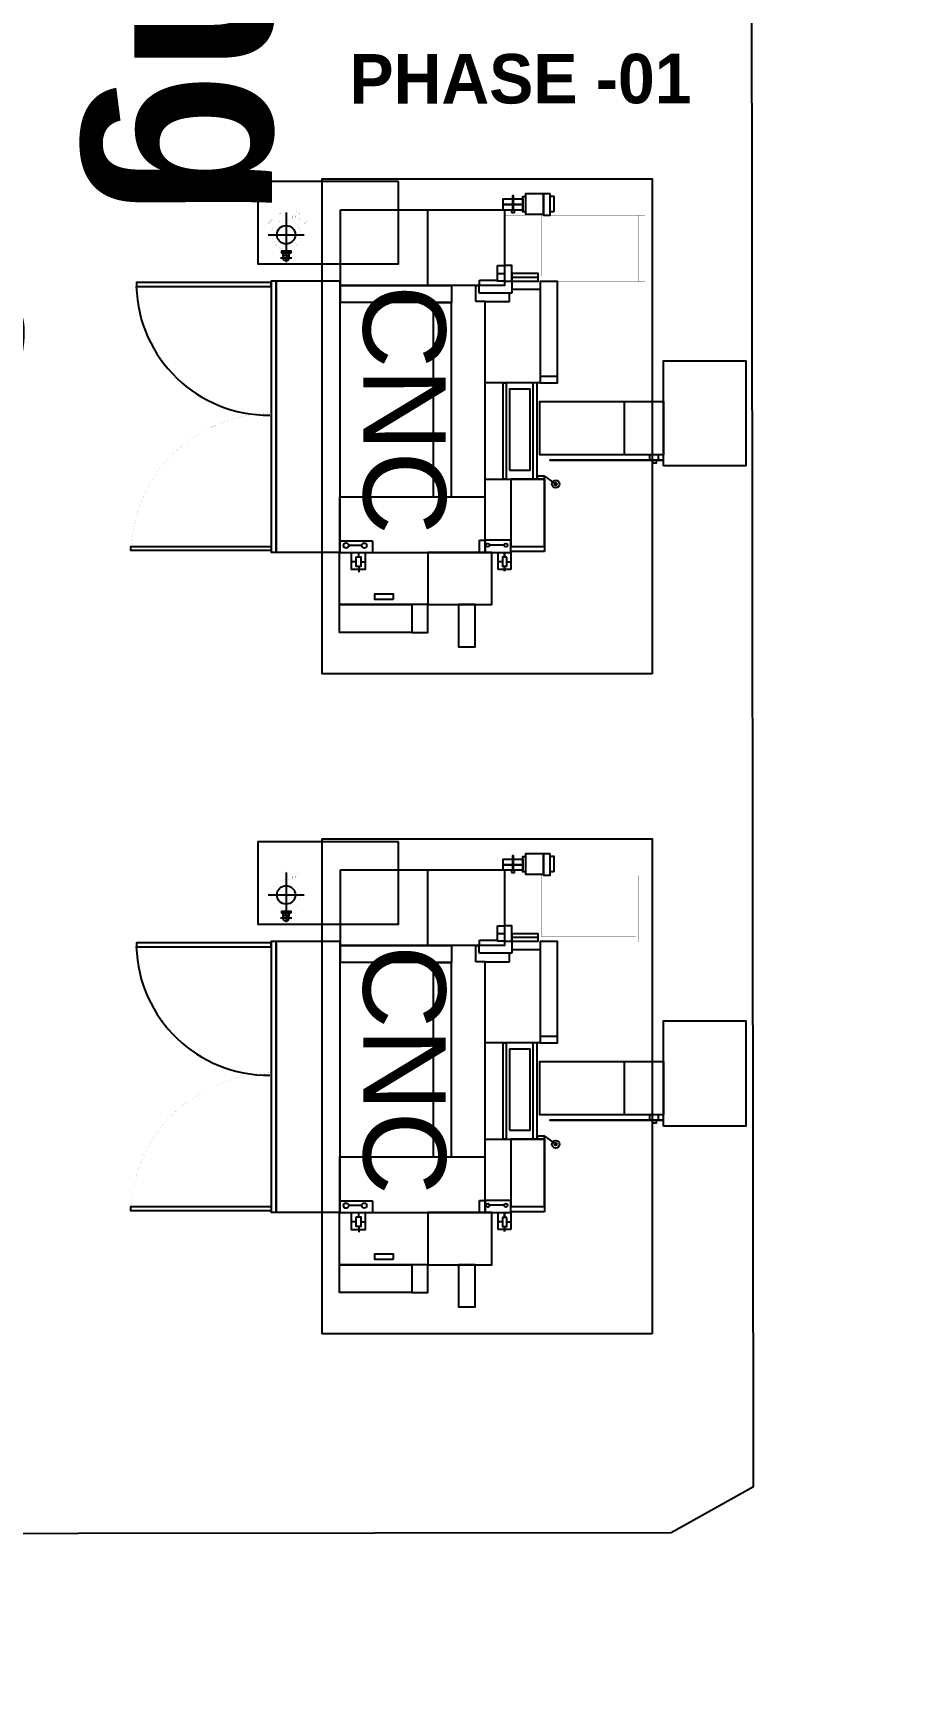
# Model space of a CAD drawing. Header units: feet. Extents: x -99009 to 3252343, y -11094690 to 9035152.
# Drawn here: x 2505105 to 2510470, y -1939134 to -1929025 of the extents above; entities that cross this region are included whole.
import ezdxf

# ---------------------------------------------------------------- set-up
doc = ezdxf.new("R2010")
doc.units = ezdxf.units.FT
doc.layers.add('1', color=1, linetype='Continuous')
doc.layers.add('TEXT-INSIDE_BUILDING', color=7, linetype='Continuous')
doc.layers.add('GANGWAY', color=51, linetype='Continuous', lineweight=25)
doc.styles.get("Standard").update_dxf_attribs({"font": 'GOTHICB.TTF'})

# ---------------------------------------------------------------- blocks, each defined once
blk = doc.blocks.new('CNC MC-1')
at = {"layer": '1'}
for p, q in [((2833530, -1788223), (2833530, -1788441)), ((2833666, -1788332), (2833364, -1788332)), ((2833390, -1788299), (2833390, -1788366)), ((2833419, -1788313), (2833390, -1788313)), ((2833390, -1788350), (2833419, -1788350)), ((2831520, -1788772), (2831486, -1788772)), ((2831549, -1788757), (2831549, -1788729)), ((2831549, -1788786), (2831549, -1788811)), ((2831579, -1788772), (2831605, -1788772)), ((2831647, -1788791), (2831647, -1788712)), ((2833223, -1789191), (2833682, -1789191)), ((2833125, -1789539), (2833125, -1789483)), ((2833125, -1789483), (2833223, -1789483)), ((2833223, -1789483), (2833223, -1789504)), ((2831649, -1789653), (2831649, -1789564)), ((2831941, -1789539), (2833125, -1789539)), ((2832049, -1789539), (2832049, -1789898)), ((2832633, -1789871), (2832633, -1789538)), ((2833125, -1789539), (2833125, -1789687)), ((2833176, -1789701), (2833176, -1789503)), ((2833176, -1789503), (2833223, -1789503)), ((2833223, -1789504), (2833255, -1789504)), ((2833255, -1789504), (2833255, -1789613)), ((2831502, -1789694), (2831502, -1789617)), ((2831502, -1789617), (2831605, -1789617)), ((2831610, -1789694), (2831502, -1789694)), ((2831549, -1789643), (2831549, -1789617)), ((2831549, -1789669), (2831549, -1789694)), ((2831610, -1789898), (2831610, -1789694)), ((2833125, -1789687), (2833176, -1789687)), ((2833249, -1789701), (2833176, -1789701)), ((2833200, -1789701), (2833200, -1789871)), ((2833255, -1789613), (2833296, -1789613)), ((2833274, -1789701), (2833274, -1789860)), ((2833296, -1789613), (2833296, -1789656)), ((2832049, -1789898), (2831610, -1789898)), ((2832067, -1789898), (2832019, -1789966)), ((2832672, -1789976), (2832672, -1789871)), ((2832197, -1790384), (2832520, -1790384))]:
    blk.add_line(p, q, dxfattribs=at)
for points in [[(2831616, -1788241), (2831616, -1787392), (2831642, -1787392), (2831642, -1788241)], [(2833240, -1788241), (2833240, -1787425), (2833216, -1787425), (2833216, -1788241)], [(2833852, -1789014), (2833852, -1788160), (2833353, -1788160), (2833353, -1789014)], [(2833248, -1788272), (2833248, -1788241), (2831607, -1788241), (2831607, -1788272)], [(2831607, -1788272), (2831607, -1788660), (2833248, -1788660), (2833248, -1788272)], [(2833419, -1788361), (2833419, -1788307), (2833432, -1788307), (2833432, -1788361)], [(2830870, -1790550), (2830870, -1788550), (2833870, -1788550), (2833870, -1790550)], [(2831289, -1788655), (2831289, -1789094), (2831120, -1789094), (2831120, -1788655)], [(2831605, -1788655), (2831605, -1789191), (2831289, -1789191), (2831289, -1788655)], [(2831941, -1789539), (2831941, -1788655), (2831605, -1788655), (2831605, -1789539)], [(2831674, -1788858), (2831674, -1788655), (2831605, -1788655), (2831605, -1788858)], [(2833223, -1788661), (2833223, -1789335), (2833120, -1789335), (2833120, -1788661)], [(2833682, -1788661), (2833682, -1789656), (2833223, -1789656), (2833223, -1788661)], [(2831605, -1788729), (2831605, -1788811), (2831501, -1788811), (2831501, -1788729)], [(2831579, -1788757), (2831579, -1788786), (2831520, -1788786), (2831520, -1788757)], [(2831320, -1788981), (2831320, -1788869), (2831355, -1788869), (2831355, -1788981)], [(2831120, -1789094), (2831120, -1789191), (2831289, -1789191), (2831289, -1789094)], [(2831289, -1789191), (2831289, -1789580), (2831605, -1789580), (2831605, -1789191)], [(2833120, -1789226), (2833120, -1789333), (2831941, -1789333), (2831941, -1789226)], [(2831289, -1789477), (2831289, -1789377), (2831033, -1789377), (2831033, -1789477)], [(2831679, -1789504), (2831679, -1789539), (2831605, -1789539), (2831605, -1789504)], [(2831679, -1789694), (2831679, -1789539), (2831605, -1789539), (2831605, -1789694)], [(2831491, -1789655), (2831491, -1789655), (2831521, -1789655), (2831521, -1789655)], [(2831576, -1789669), (2831576, -1789643), (2831521, -1789643), (2831521, -1789669)], [(2831576, -1789655), (2831576, -1789655), (2831605, -1789655), (2831605, -1789655)], [(2831642, -1789694), (2831642, -1789898), (2832049, -1789898), (2832049, -1789694)], [(2832049, -1789665), (2832049, -1789647), (2832633, -1789647), (2832633, -1789665)], [(2832104, -1789687), (2832104, -1789811), (2832595, -1789811), (2832595, -1789687)], [(2833343, -1789613), (2833343, -1789656), (2833249, -1789656), (2833249, -1789613)], [(2833249, -1789656), (2833249, -1789701), (2833343, -1789701), (2833343, -1789656)], [(2833249, -1789701), (2833249, -1789860), (2833295, -1789860), (2833295, -1789701)], [(2833665, -1789699), (2833665, -1789717), (2833679, -1789717), (2833679, -1789699)], [(2833679, -1789766), (2833679, -1789648), (2833747, -1789648), (2833747, -1789766)], [(2833713, -1789648), (2833713, -1789766), (2833713, -1789766), (2833713, -1789648)], [(2833779, -1789893), (2833779, -1789784), (2833655, -1789784), (2833655, -1789893)], [(2833669, -1789784), (2833669, -1789766), (2833762, -1789766), (2833762, -1789784)], [(2833679, -1789708), (2833679, -1789707), (2833769, -1789707), (2833769, -1789708)], [(2832049, -1789827), (2832049, -1789854), (2832633, -1789854), (2832633, -1789827)], [(2832049, -1789854), (2832049, -1789898), (2832067, -1789898), (2832067, -1789854)], [(2832520, -1790620), (2832197, -1790620), (2832197, -1789870), (2832520, -1789870)], [(2832633, -1789871), (2832633, -1789976), (2833247, -1789976), (2833247, -1789871)], [(2833779, -1789932), (2833779, -1789893), (2833649, -1789893), (2833649, -1789932)], [(2832165, -1790620), (2832165, -1790620), (2832165, -1789930), (2832165, -1789930)], [(2833669, -1789954), (2833669, -1789932), (2833764, -1789932), (2833764, -1789954)], [(2832165, -1790553), (2832149, -1790553), (2832149, -1790578), (2832165, -1790578)], [(2832197, -1790535), (2832165, -1790535), (2832165, -1790590), (2832197, -1790590)], [(2832129, -1790620), (2832767, -1790620), (2832767, -1791118), (2832129, -1791118)]]:
    blk.add_lwpolyline(points, close=True, dxfattribs=at)
for points in [[(2832453, -1788241, 0.253, 0.253, 0.190469), (2832182, -1787623, 0.253, 0.253, 0.180047), (2831616, -1787392, 0.253, 0.253, 0)], [(2833353, -1788223, 0.253, 0.253, 0), (2833598, -1788223, 0.253, 0.253, 0), (2833624, -1788249, 0.253, 0.253, 0), (2833624, -1788291, 0.253, 0.253, 0), (2833657, -1788291, 0.253, 0.253, 0), (2833657, -1788301, 0.253, 0.253, 0), (2833665, -1788301, 0.253, 0.253, 0), (2833672, -1788312, 0.253, 0.253, 0), (2833684, -1788312, 0.253, 0.253, 0), (2833672, -1788312, 0.253, 0.253, 0), (2833672, -1788392, 0.253, 0.253, 0), (2833685, -1788392, 0.253, 0.253, 0), (2833672, -1788392, 0.253, 0.253, 0), (2833657, -1788409, 0.253, 0.253, 0), (2833657, -1788417, 0.253, 0.253, 0), (2833657, -1788409, 0.253, 0.253, 0), (2833645, -1788401, 0.253, 0.253, 0), (2833645, -1788391, 0.253, 0.253, 0), (2833633, -1788391, 0.253, 0.253, 0), (2833645, -1788391, 0.253, 0.253, 0), (2833645, -1788371, 0.253, 0.253, 0), (2833627, -1788371, 0.253, 0.253, 0), (2833627, -1788411, 0.253, 0.253, 0), (2833596, -1788441, 0.253, 0.253, 0), (2833626, -1788472, 0.253, 0.253, 0), (2833596, -1788441, 0.253, 0.253, 0), (2833353, -1788441, 0.253, 0.253, 0)], [(2833432, -1788361, 0.253, 0.253, 0), (2833445, -1788361, 0.253, 0.253, 0.174171), (2833480, -1788405, 0.253, 0.253, 0.136993), (2833530, -1788422, 0.253, 0.253, 0.177495), (2833593, -1788399, 0.253, 0.253, 0.215971), (2833622, -1788332, 0.253, 0.253, 0.196835), (2833592, -1788266, 0.253, 0.253, 0.171289), (2833530, -1788242, 0.253, 0.253, 0.188393), (2833466, -1788273, 0.253, 0.253, 0.165883), (2833444, -1788307, 0.253, 0.253, 0), (2833418, -1788307, 0.253, 0.253, 0)], [(2833626, -1788472, 0.253, 0.253, 0), (2833626, -1788629, 0.253, 0.253, 0), (2833595, -1788661, 0.253, 0.253, 0)], [(2830891, -1789419, 0.253, 0.253, 0), (2833797, -1789419, 0.253, 0.253, 0)], [(2833649, -1789881, 0.253, 0.253, 0), (2833649, -1790508, 0.253, 0.253, 0), (2833247, -1790508, 0.253, 0.253, 0), (2833247, -1789860, 0.253, 0.253, 0), (2833343, -1789860, 0.253, 0.253, 0), (2833343, -1789613, 0.253, 0.253, 0)], [(2833278, -1790451, 0.253, 0.253, 0), (2833278, -1789878, 0.253, 0.253, 0), (2833649, -1789878, 0.253, 0.253, 0), (2833649, -1789656, 0.253, 0.253, 0)], [(2833575, -1789878, 0.253, 0.253, 0), (2833575, -1789656, 0.253, 0.253, 0)], [(2833614, -1789878, 0.253, 0.253, 0), (2833614, -1790451, 0.253, 0.253, 0)], [(2832631, -1789978, 0.253, 0.253, 0), (2832631, -1790154, 0.253, 0.253, 0), (2833240, -1790154, 0.253, 0.253, 0), (2833240, -1789980, 0.253, 0.253, 0)], [(2833247, -1790451, 0.253, 0.253, 0), (2833649, -1790451, 0.253, 0.253, 0)], [(2833649, -1790466, 0.253, 0.253, 0), (2833247, -1790466, 0.253, 0.253, 0)]]:
    blk.add_lwpolyline(points, format="xyseb", dxfattribs=at)
for centre, radius in [((2833530, -1788332), 56.1), ((2833390, -1788332), 18.2), ((2831647, -1788696), 15.7), ((2831647, -1788806), 15.2), ((2831649, -1789554), 10.6), ((2831649, -1789664), 10.6), ((2832019, -1789966), 23), ((2832019, -1789966), 8.17)]:
    blk.add_circle(centre, radius, dxfattribs=at)
blk.add_arc((2833240, -1788227), 803, 91.6764, 180.4799, dxfattribs=at)
at = {"layer": 'TEXT-INSIDE_BUILDING', "lineweight": 15, "insert": (2832470, -1789300), "char_height": 500, "width": 6231.59, "attachment_point": 2, "rotation": 180.0651}
blk.add_mtext('{\\fArial|b0|i0|c0|p34;\\H500;{\\C7;CNC }}', dxfattribs=at)

msp = doc.modelspace()

# ---------------------------------------------------------------- linework, layer by layer
at = {"layer": '1'}
msp.add_arc((2520410.24778, -1978395.99612), 100000, 84.1346387202, 194.3871675539, dxfattribs=at)
at = {"layer": 'GANGWAY', "color": 141, "lineweight": -3}
msp.add_lwpolyline([(2509446.22656, -1917334.1328), (2460450.04422, -1917389.76145), (2459859.48208, -1917818.52473), (2459882.58238, -1938164.63184), (2460473.63056, -1938163.96079), (2508969.81322, -1938108.89982), (2509469.49769, -1937830.7058)], close=True, dxfattribs=at)

# ---------------------------------------------------------------- block references
at = {"layer": '1', "rotation": 90}
for p in [(718304.18429, -4763775.31223), (718304.18429, -4767775.31223)]:
    msp.add_blockref('CNC MC-1', p, dxfattribs=at)

# ---------------------------------------------------------------- texts
at = {"insert": (2506796.09067, -1923537.06419), "char_height": 1085.439864, "width": 11153.5115306, "attachment_point": 1, "rotation": 270.065051714}
msp.add_mtext('{   Turning Center-Soft }', dxfattribs=at)
at = {"transparency": 33554684, "insert": (2507020.35766, -1929455.01481), "char_height": 300, "width": 4624.1165638, "attachment_point": 7, "rotation": 0.065051714}
msp.add_mtext('{PHASE -01 }', dxfattribs=at)

doc.saveas('drawing.dxf')
